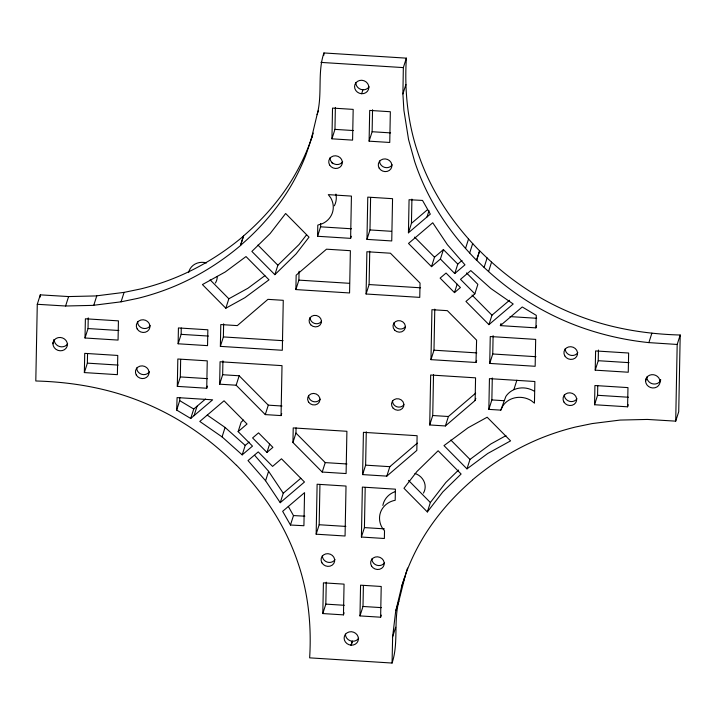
<?xml version="1.0" encoding="UTF-8"?>
<svg xmlns="http://www.w3.org/2000/svg" width="716" height="716" viewBox="0 0 716 716"><rect width="100%" height="100%" fill="white"/><g stroke="black" fill="none" stroke-linecap="round" stroke-linejoin="round"><path stroke-width="1.07" d="M392.064 663.043L392.637 636.703L395.653 611.536L401.837 585.858L406.965 570.733A252.515 231.742 17.7 0 1 423.541 536.991C436.635 515.484 453.452 496.412 472.524 480.024L472.444 479.935C492.08 463.342 514.079 449.55 537.761 439.49A252.515 231.742 17.7 0 1 575.387 427.049L592.159 423.577L620.137 420.068L647.398 419.433L675.707 421.151L678.723 411.709L680.2 335.016C646.217 334.103 612.207 328.581 580.345 316.508A252.515 231.742 17.7 0 1 543.292 299.351C519.923 286.266 498.569 269.753 479.675 250.788L476.579 260.302C458.213 241.578 442.193 220.501 429.904 197.303A252.515 231.742 17.7 0 1 414.662 161.556L408.55 139.522L403.896 110.264L402.902 93.948L403.341 67.599L406.357 58.148L323.936 52.957C317.179 72.683 322.692 94.449 317.09 114.65L311.209 139.369L306.018 154.71A252.515 231.742 17.7 0 1 289.443 188.451C276.349 209.958 259.532 229.031 240.46 245.427L240.549 245.507C220.913 262.11 198.905 275.902 175.223 285.952A252.515 231.742 17.7 0 1 137.606 298.393L121.076 301.821L92.856 305.374L65.595 306.009L37.277 304.291L35.8 380.984C69.783 381.897 103.793 387.419 135.655 399.492A252.515 231.742 17.7 0 1 172.708 416.649C196.077 429.734 217.431 446.247 236.325 465.212L236.405 465.14C254.771 483.864 270.791 504.941 283.089 528.139A252.515 231.742 17.7 0 1 298.321 563.886C308.453 594.047 311.603 626.178 309.643 657.852L392.064 663.043C398.749 643.219 393.433 621.416 398.866 601.082L406.151 572.066M476.579 260.302L479.595 250.86C461.229 232.136 445.209 211.059 432.911 187.861A252.515 231.742 17.7 0 1 417.679 152.114C407.547 121.953 404.397 89.822 406.357 58.148M40.248 297.05L40.293 294.849L68.602 296.567L95.863 295.932L124.092 292.379L140.613 288.951A252.515 231.742 17.7 0 0 178.239 276.51C201.921 266.45 223.92 252.659 243.556 236.065L243.476 235.976C262.548 219.588 279.365 200.516 292.459 179.009A252.515 231.742 17.7 0 0 309.035 145.267L312.516 135.467M52.948 343.752L54.228 339.661L52.948 343.752A7.285 6.686 17.7 0 0 60.054 350.777A7.285 6.686 17.7 0 0 67.411 344.665M67.402 344.665L67.411 344.503A7.285 6.686 17.7 0 0 60.305 337.478A7.285 6.686 17.7 0 0 52.948 343.59M84.354 372.58L84.721 353.364L117.764 355.449L117.388 374.665L84.354 372.58L87.37 363.137L87.549 353.534M85.016 337.997L85.392 318.781L118.426 320.866L118.059 340.082L85.016 337.997L88.032 328.555L88.238 317.877M177.308 386.38L177.828 359.002L207.255 360.855L206.727 388.233L177.308 386.38L180.316 376.929L180.656 359.414M178.123 343.787L178.427 327.937L207.855 329.79L207.542 345.64L178.123 343.787L181.139 334.345L181.255 328M219.642 384.179L220.072 361.741L282.014 365.643L281.057 415.593L265.278 414.6L236.155 385.217L219.642 384.179L222.658 374.728L222.918 360.846M220.367 346.374L220.788 324.554L237.309 325.601L267.936 299.351L283.267 300.317L282.31 350.276L220.367 346.374L223.383 336.923L223.634 323.838M292.942 442.515L293.22 427.908L346.902 431.292L346.096 473.553L322.218 472.05L292.942 442.515L295.959 433.073L296.057 427.855M295.878 289.577L296.155 275.186L326.505 249.186L350.375 250.69L349.569 292.96L295.878 289.577L298.894 280.126L299.064 271.275M317.582 236.28L317.797 225.101L322.647 223.544A20.8 19.09 17.7 0 0 330.702 197.777L328.295 194.636L351.431 196.095L350.616 238.356L317.582 236.28L320.589 226.829L320.661 223.481M316.159 534.19L317.116 484.231L346.025 486.057L345.058 536.007L316.159 534.19L319.166 524.738L319.936 484.804M322.809 613.567L323.408 582.833L344.056 584.131L343.456 614.874L322.809 613.567L325.825 604.125L326.245 582.171M331.938 138.823L332.528 108.08L353.176 109.387L352.585 140.13L331.938 138.823L334.954 129.381L335.374 107.418M366.968 239.386L367.773 197.124L392.556 198.681L391.741 240.952L366.968 239.386L369.975 229.943L370.602 197.688M361.41 537.036L362.368 487.086L395.411 489.171L395.187 500.278A20.8 19.09 17.7 0 0 382.111 527.656L384.519 530.798L384.367 538.486L361.41 537.036L364.426 527.594L365.196 487.65M362.609 474.601L363.424 432.33L417.106 435.713L416.828 450.418L386.819 476.122L362.609 474.601L365.625 465.149L366.27 431.784M366.082 293.999L366.896 251.728L390.435 253.213L420.041 283.089L419.764 297.382L366.082 293.999L369.098 284.556L369.742 251.182M359.978 615.912L360.569 585.169L381.216 586.476L380.626 617.21L359.978 615.912L362.994 606.47L363.397 585.607M369.107 141.168L369.698 110.425L390.345 111.732L389.755 142.466L369.107 141.168L372.123 131.726L372.544 109.763M408.433 232.798L409.069 199.719L422.521 200.426L430.325 214.129L408.433 232.798L411.449 223.356L411.915 199.102M429.716 424.964L430.674 375.014L475.567 377.842L475.129 400.477L445.388 425.957L429.716 424.964L432.733 415.522L433.52 374.45M430.969 359.647L431.936 309.688L447.366 310.663L476.605 340.163L475.988 362.484L430.969 359.647L433.986 350.196L434.782 309.124M488.849 409.382L489.44 378.639L534.87 381.503L534.449 403.162L531.2 400.602A20.8 19.09 17.7 0 0 502.856 405.856L500.815 410.134L488.849 409.382L491.865 399.931L492.286 377.976M489.735 363.424L490.254 336.529L535.675 339.393L535.156 366.288L489.735 363.424L492.751 353.981L493.1 335.688M594.557 404.737L594.924 385.521L627.968 387.607L627.592 406.813L594.557 404.737L597.574 395.286L597.753 385.682M595.22 370.154L595.596 350.938L628.63 353.024L628.263 372.231L595.22 370.154L598.236 360.703L598.442 350.035M645.572 380.939A7.285 6.686 17.7 0 0 652.679 387.965A7.285 6.686 17.7 0 0 660.036 381.852L660.653 379.731M675.707 421.151L677.184 344.459L680.2 335.016M323.892 55.15L323.936 52.957M176.691 410.08L177.085 397.586L212.634 399.823L190.733 418.475L176.691 410.08L179.698 400.638L179.805 397.514M535.899 327.865L536.302 315.362L522.259 306.967L500.35 325.619L535.899 327.865L536.57 325.762M351.234 645.179A7.285 6.686 17.7 0 0 358.421 638.896A7.285 6.686 17.7 0 0 351.493 631.727L351.323 631.718A7.285 6.686 17.7 0 0 344.127 638.001A7.285 6.686 17.7 0 0 351.064 645.17L352.487 641.223M37.277 304.291L40.293 294.849M65.595 306.009L68.602 296.567M93.76 305.293L96.776 295.851M121.076 301.821L124.092 292.379M240.46 245.427L243.476 235.976M240.549 245.507L243.556 236.065M190.733 418.475L193.741 409.033L205.519 399.009M225.826 308.22L244.926 297.677L269.001 279.831L246.009 256.57L225.245 271.973L202.422 284.565L225.826 308.22L228.843 298.778L247.942 288.235L264.884 275.678M194.054 415.647L197.07 406.196M206.727 388.233L207.398 386.13M317.09 114.65L318.423 110.452M311.209 139.369L313.223 133.078M236.155 385.217L239.171 375.775L222.658 374.728M243.574 420.095L241.149 422.171L238.133 431.623L252.488 446.113L242.196 454.866L222.067 436.894L225.084 427.443L207.255 415.092M274.863 274.684L296.066 253.938L309.017 237.166L285.639 213.493L270.165 233.523L251.871 251.423L274.863 274.684L277.871 265.233L299.082 244.487L306.582 234.785M242.196 454.866L245.212 445.415L249.168 442.049M361.499 93.724A7.285 6.686 17.7 0 1 354.563 86.547A7.285 6.686 17.7 0 1 361.75 80.264L361.92 80.282A7.285 6.686 17.7 0 1 368.856 87.45A7.285 6.686 17.7 0 1 361.661 93.733L362.923 89.795A7.285 6.686 17.7 0 0 369.08 86.815M265.278 414.6L268.294 405.158L239.171 375.775M266.961 452.423L272.903 447.357L258.548 432.867L252.605 437.932L266.961 452.423L269.637 444.027M281.057 415.593L281.728 413.499M265.582 480.749L248.013 460.594L258.225 451.903L272.581 466.402L281.486 458.795L304.479 482.002L280.242 502.686L265.582 480.749L268.598 471.307L254.69 455.349M350.616 238.356L351.288 236.262M402.902 93.948L405.918 84.506M280.242 502.686L283.259 493.235L300.81 478.261M290.463 525.025L282.659 511.313L304.551 492.644L303.915 525.723L290.463 525.025L293.479 515.574L288.315 506.427M322.218 472.05L325.225 462.608L295.959 433.073M427.005 216.966L429.009 210.665M454.758 273.539L464.97 264.848L447.402 244.693L432.741 222.766L408.505 243.44L431.497 266.656L434.514 257.205L443.419 249.598L457.775 264.097L454.758 273.539L440.403 259.049L443.419 249.598M386.819 476.122L389.835 466.68L417.339 443.115M343.456 614.874L344.127 612.771M465.525 248.452L468.541 239.01M454.472 292.62L460.415 287.546L446.059 273.056L440.116 278.121L454.472 292.62L457.148 284.216M469.696 252.918L472.703 243.476M351.064 645.17L352.317 641.232A7.285 6.686 17.7 0 1 345.389 634.063M474.851 293.829L460.504 279.338L470.788 270.585L490.916 288.557L513.202 303.996L488.938 324.652L465.946 301.436L474.851 293.829L477.867 284.377L466.537 272.939M484.123 267.345L487.14 257.903M488.563 271.588L491.57 262.137M380.626 617.21L381.297 615.116M445.388 425.957L448.404 416.506L475.666 393.156M401.837 585.858L404.853 576.416M395.85 610.524L398.866 601.082M427.345 511.949L442.819 491.919L461.113 474.019L438.129 450.767L416.918 471.513L403.967 488.276L427.345 511.949L430.361 502.507L445.835 482.477L458.562 470.027M475.988 362.484L476.659 360.381M488.938 324.652L491.955 315.201L509.523 300.246M392.637 636.703L395.653 627.252M475.129 400.477L475.8 398.373M500.35 325.619L501.021 323.525M466.975 468.873L487.748 453.479L510.571 440.877L487.157 417.222L468.058 427.765L443.983 445.612L466.975 468.873L469.991 459.43L490.755 444.027L505.97 435.632M500.815 410.134L505.872 396.413A20.8 19.09 17.7 0 1 534.208 391.151M513.936 389.432L516.88 380.196M627.592 406.813L628.263 404.719M476.668 260.23C495.553 279.195 516.907 295.708 540.276 308.802A252.515 231.742 17.7 0 0 577.329 325.95C600.339 334.524 624.45 340.091 648.875 342.615L651.882 333.173M660.036 381.852L660.662 379.883M406.536 570.992L407.565 568.083M411.449 223.356L427.488 209.681M238.133 431.623L247.038 424.006L224.045 400.799L199.791 421.447L222.067 436.894M431.497 266.656L440.403 259.049M457.775 264.097L462.026 260.472M352.317 641.232L354.196 641.124A7.285 6.686 17.7 0 0 358.644 638.26M293.479 515.574L304.855 516.173M320.92 62.399L403.341 67.599M334.954 129.381L353.427 130.545M372.123 131.726L390.596 132.89M320.589 226.829L351.431 228.771M369.975 229.943L391.527 231.304M298.894 280.126L349.292 283.303M369.098 284.556L420.587 287.796M510.025 316.597L536.687 318.28M181.139 334.345L208.383 336.055M223.383 336.923L283.115 340.691M433.986 350.196L476.802 352.899M492.751 353.981L535.953 356.702M88.032 328.555L118.865 330.497M598.236 360.703L629.069 362.654M87.37 363.137L118.203 365.079M597.574 395.286L628.406 397.237M180.316 376.929L207.559 378.648M491.865 399.931L503.831 400.692M268.294 405.158L281.97 406.017M432.733 415.522L448.404 416.506M325.225 462.608L346.938 463.977M365.625 465.149L389.835 466.68M319.166 524.738L345.855 526.421M364.426 527.594L384.367 528.856M325.825 604.125L344.298 605.288M362.994 606.47L381.467 607.633M648.875 342.615L677.184 344.459M362.923 89.795L361.052 89.446A7.285 6.686 17.7 0 1 355.825 82.608M179.698 400.638L193.741 409.033M225.084 427.443L245.212 445.415M414.582 237.085L434.514 257.205M472.023 295.082L491.955 315.201M450.829 440.045L469.991 459.43M257.948 245.078L277.871 265.233M210.119 279.858L228.843 298.778M408.541 480.409L430.361 502.507M268.598 471.307L283.259 493.235M660.036 381.691A7.285 6.686 17.7 0 0 653.789 374.772A7.285 6.686 17.7 0 0 645.85 379.212L645.581 380.939L646.834 377.01A7.285 6.686 17.7 0 0 652.151 383.713A7.285 6.686 17.7 0 0 660.259 381.064M335.929 194.081A20.8 19.09 17.7 0 1 334.363 205.814M382.854 505.442A20.8 19.09 17.7 0 1 395.125 491.65M576.953 398.776A6.865 6.301 17.7 0 1 569.229 401.255A6.865 6.301 17.7 0 1 564.298 394.811M577.839 352.666A6.865 6.301 17.7 0 1 570.115 355.145A6.865 6.301 17.7 0 1 565.184 348.701M384.546 562.758A6.865 6.301 17.7 0 1 376.822 565.228A6.865 6.301 17.7 0 1 371.89 558.784M334.99 559.635A6.865 6.301 17.7 0 1 327.266 562.105A6.865 6.301 17.7 0 1 322.334 555.661M150.226 325.717A6.865 6.301 17.7 0 1 142.502 328.188A6.865 6.301 17.7 0 1 137.57 321.752M342.642 161.744A6.865 6.301 17.7 0 1 334.918 164.215A6.865 6.301 17.7 0 1 329.986 157.771M392.189 164.868A6.865 6.301 17.7 0 1 384.474 167.338A6.865 6.301 17.7 0 1 379.543 160.894M149.34 371.828A6.865 6.301 17.7 0 1 141.616 374.298A6.865 6.301 17.7 0 1 136.684 367.863M67.635 343.868A7.285 6.686 17.7 0 1 59.517 346.517A7.285 6.686 17.7 0 1 54.201 339.814M405.426 326.603A6.238 5.728 17.7 0 1 398.338 328.671A6.238 5.728 17.7 0 1 394.015 322.71M320.204 399.098A6.238 5.728 17.7 0 1 313.286 401.578A6.238 5.728 17.7 0 1 308.596 395.858M403.94 404.656A6.238 5.728 17.7 0 1 396.87 406.769A6.238 5.728 17.7 0 1 392.511 400.826M321.529 321.296A6.238 5.728 17.7 0 1 314.449 323.39A6.238 5.728 17.7 0 1 310.1 317.448M414.967 473.446A14.562 13.362 17.7 0 1 423.451 493.091M217.27 276.376A14.562 13.362 17.7 0 1 215.373 283.035M188.621 272.59A14.562 13.362 17.7 0 1 206.468 262.933M331.436 162.523A14.562 13.362 17.7 0 1 332.913 163.687M564.781 355.861A6.865 6.301 17.7 0 0 576.586 356.604A6.865 6.301 17.7 0 0 570.867 346.723A6.865 6.301 17.7 0 0 564.781 355.861M563.895 401.971A6.865 6.301 17.7 0 0 575.7 402.714A6.865 6.301 17.7 0 0 569.981 392.833A6.865 6.301 17.7 0 0 563.895 401.971M371.488 565.953A6.865 6.301 17.7 0 0 383.284 566.696A6.865 6.301 17.7 0 0 377.565 556.815A6.865 6.301 17.7 0 0 371.488 565.953M321.931 562.83A6.865 6.301 17.7 0 0 333.728 563.573A6.865 6.301 17.7 0 0 328.017 553.692A6.865 6.301 17.7 0 0 321.931 562.83M136.282 375.023A6.865 6.301 17.7 0 0 148.087 375.766A6.865 6.301 17.7 0 0 142.368 365.885A6.865 6.301 17.7 0 0 136.282 375.023M137.168 328.913A6.865 6.301 17.7 0 0 148.973 329.655A6.865 6.301 17.7 0 0 143.254 319.775A6.865 6.301 17.7 0 0 137.168 328.913M379.131 168.054A6.865 6.301 17.7 0 0 390.936 168.797A6.865 6.301 17.7 0 0 385.217 158.916A6.865 6.301 17.7 0 0 379.131 168.054M329.584 164.931A6.865 6.301 17.7 0 0 341.38 165.673A6.865 6.301 17.7 0 0 335.661 155.793A6.865 6.301 17.7 0 0 329.584 164.931M310.735 324.813A6.238 5.728 17.7 0 0 321.198 323.104A6.238 5.728 17.7 0 0 313.921 315.425A6.238 5.728 17.7 0 0 310.735 324.813M308.471 401.918A6.238 5.728 17.7 0 0 319.202 402.249A6.238 5.728 17.7 0 0 313.68 393.424A6.238 5.728 17.7 0 0 308.471 401.918M394.623 330.085A6.238 5.728 17.7 0 0 405.104 328.42A6.238 5.728 17.7 0 0 397.863 320.705A6.238 5.728 17.7 0 0 394.623 330.085M393.156 408.201A6.238 5.728 17.7 0 0 403.618 406.464A6.238 5.728 17.7 0 0 396.324 398.794A6.238 5.728 17.7 0 0 393.156 408.201"/></g></svg>
